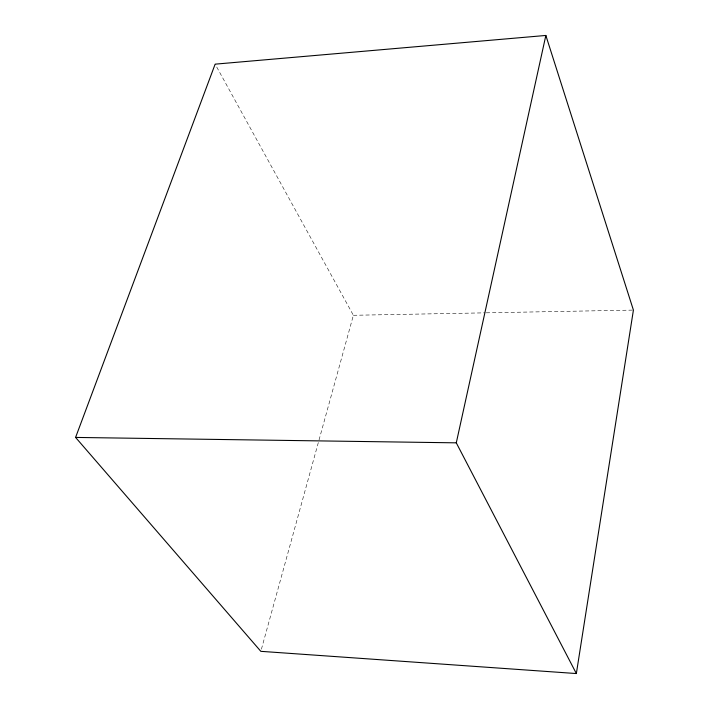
<?xml version="1.0" encoding="UTF-8"?>
<svg xmlns="http://www.w3.org/2000/svg" width="709" height="709" viewBox="0 0 709 709"><rect width="100%" height="100%" fill="white"/><g stroke="black" fill="none" stroke-linecap="round" stroke-linejoin="round"><path stroke-width="0.53" stroke-dasharray="3.54 2.66" d="M261.417 649.196L353.383 315.283L215.146 64.156M353.383 315.283L485.089 312.846M486.197 312.82L632.304 310.117"/><path stroke-width="1.06" d="M576.355 673.55L633.412 310.099L545.85 35.45L215.146 64.156L75.588 437.426L260.832 651.332L576.355 673.55L456.286 442.841L545.85 35.45M75.588 437.426L456.286 442.841"/></g></svg>
